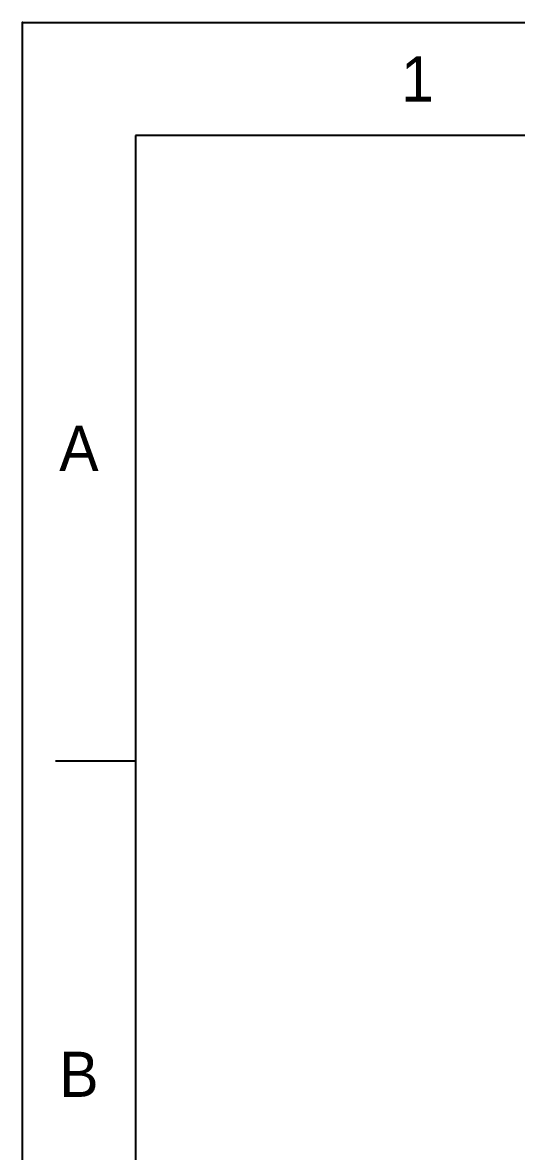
# Model space of a CAD drawing. Extents: x 8168 to 8762, y -18192 to -17772.
# Drawn here: x 8167.7 to 8229.6, y -17913.3 to -17772 of the extents above; entities that cross this region are included whole.
import ezdxf

# ---------------------------------------------------------------- set-up
doc = ezdxf.new("R2010")
doc.units = 0
doc.header["$MEASUREMENT"] = 0
doc.layers.get('0').update_dxf_attribs({"linetype": 'CONTINUOUS'})
doc.layers.add('DIM', color=2, linetype='CONTINUOUS')
doc.styles.get("Standard").update_dxf_attribs({"font": 'Gulim.ttf'})

msp = doc.modelspace()

# ---------------------------------------------------------------- linework, layer by layer
for p, q in [((8747.48, -17786.11), (8181.82, -17786.11)), ((8181.82, -17786.11), (8181.82, -18177.83)), ((8181.82, -17864.45), (8171.82, -17864.45))]:
    msp.add_line(p, q)
msp.add_lwpolyline([(8167.68, -17771.97), (8761.62, -17771.97), (8761.62, -18191.97), (8167.68, -18191.97)], close=True)
at = {"layer": 'DIM', "color": 7}
msp.add_point((8167.68, -17771.97), dxfattribs=at)

# ---------------------------------------------------------------- texts
at = {"char_height": 5.66, "attachment_point": 5}
for s, width, insert in [('1', 50, (8217.18, -17779.04)), ('A', 10, (8174.75, -17825.28)), ('B', 10, (8174.75, -17903.63))]:
    msp.add_mtext_dynamic_manual_height_columns(s, width=width, gutter_width=12.5, heights=[0], dxfattribs=dict(at, insert=insert))

doc.saveas('drawing.dxf')
